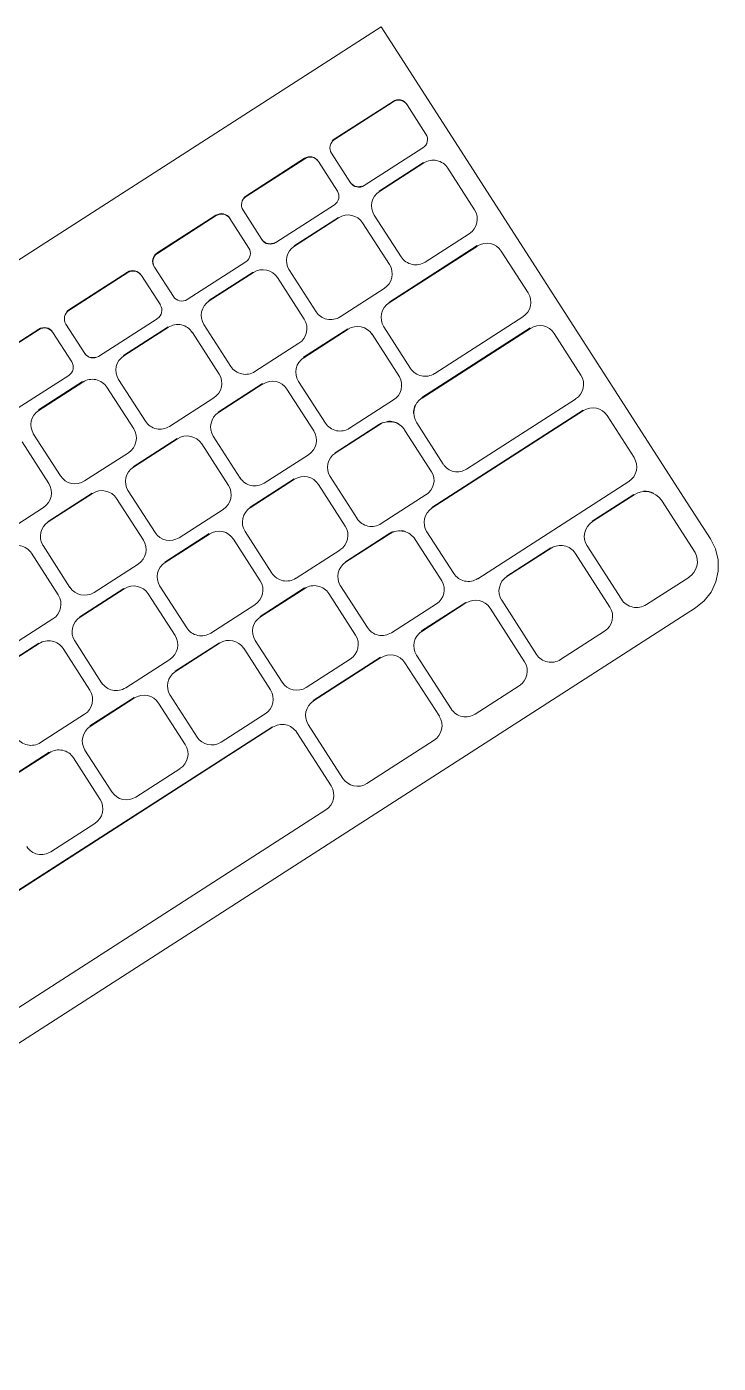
# Model space of a CAD drawing. Header units: metres. Extents: x -71 to 881, y -503 to 661.
# Drawn here: x 188.9864 to 189.1251, y 524.662 to 524.93 of the extents above; entities that cross this region are included whole.
import ezdxf

# ---------------------------------------------------------------- set-up
doc = ezdxf.new("R2010")
doc.units = ezdxf.units.M
doc.layers.add('07. Mobiliário', color=51, linetype='Continuous', lineweight=5)

msp = doc.modelspace()

# ---------------------------------------------------------------- linework, layer by layer
at = {"layer": '07. Mobiliário', "lineweight": 5}
for p, q in [((188.80514, 524.76768), (189.05745, 524.92997)), ((189.06268, 524.92185), (189.05747, 524.92995)), ((189.11811, 524.83567), (189.06268, 524.92184)), ((189.05985, 524.91501), (189.04807, 524.90744)), ((189.04813, 524.90735), (189.0599, 524.91493)), ((189.06266, 524.91434), (189.06645, 524.90844)), ((189.0421, 524.90359), (189.03032, 524.89602)), ((189.03038, 524.89593), (189.04215, 524.90351)), ((189.05131, 524.8987), (189.04752, 524.9046)), ((189.06584, 524.90569), (189.05407, 524.89811)), ((189.04491, 524.90292), (189.0487, 524.89702)), ((189.06596, 524.90273), (189.05709, 524.89703)), ((189.05715, 524.89695), (189.06601, 524.90265)), ((189.07078, 524.90171), (189.07084, 524.90162)), ((189.07084, 524.90162), (189.0762, 524.89328)), ((189.03356, 524.88728), (189.02977, 524.89318)), ((189.04809, 524.89427), (189.03632, 524.8867)), ((189.02434, 524.89217), (189.01257, 524.8846)), ((189.01262, 524.88451), (189.0244, 524.89209)), ((189.02715, 524.8915), (189.03095, 524.8856)), ((189.04889, 524.89175), (189.04002, 524.88605)), ((189.04007, 524.88596), (189.04894, 524.89167)), ((189.05371, 524.89073), (189.05376, 524.89064)), ((189.05376, 524.89064), (189.05913, 524.8823)), ((189.05609, 524.89219), (189.05604, 524.89228)), ((189.06149, 524.88381), (189.05609, 524.89219)), ((189.07514, 524.88847), (189.06631, 524.88279)), ((189.07672, 524.88609), (189.05902, 524.8747)), ((189.05908, 524.87462), (189.07678, 524.886)), ((189.08148, 524.88507), (189.08154, 524.88499)), ((189.08154, 524.88499), (189.08693, 524.8766)), ((189.03034, 524.88285), (189.01856, 524.87528)), ((189.00659, 524.88075), (188.99482, 524.87318)), ((188.99487, 524.8731), (189.00665, 524.88067)), ((189.0094, 524.88008), (189.0132, 524.87418)), ((189.01581, 524.87586), (189.01201, 524.88176)), ((189.03181, 524.88077), (189.02295, 524.87507)), ((189.023, 524.87498), (189.03187, 524.88069)), ((189.03664, 524.87974), (189.03669, 524.87966)), ((189.03669, 524.87966), (189.04206, 524.87132)), ((189.03902, 524.88121), (189.03897, 524.8813)), ((189.04441, 524.87283), (189.03902, 524.88121)), ((189.05807, 524.87748), (189.04924, 524.8718)), ((189.01259, 524.87143), (189.00081, 524.86386)), ((189.08587, 524.87179), (189.0682, 524.86043)), ((188.98884, 524.86933), (188.97706, 524.86176)), ((188.97712, 524.86168), (188.98889, 524.86925)), ((188.99165, 524.86866), (188.99543, 524.86279)), ((188.99806, 524.86445), (188.99426, 524.87034)), ((189.01474, 524.86979), (189.00581, 524.86404)), ((189.00586, 524.86396), (189.0148, 524.86971)), ((189.01956, 524.86876), (189.01962, 524.86868)), ((189.01962, 524.86868), (189.02498, 524.86033)), ((189.02195, 524.87023), (189.02189, 524.87031)), ((189.02734, 524.86185), (189.02195, 524.87023)), ((189.05078, 524.8694), (189.04191, 524.86369)), ((189.04197, 524.86361), (189.05084, 524.86932)), ((189.05801, 524.8698), (189.05796, 524.86989)), ((189.06338, 524.86146), (189.05801, 524.8698)), ((189.08735, 524.86957), (189.06564, 524.85561)), ((189.06569, 524.85552), (189.0874, 524.86949)), ((189.04099, 524.8665), (189.03216, 524.86082)), ((189.0556, 524.86837), (189.05566, 524.86829)), ((189.05566, 524.86829), (189.06112, 524.85979)), ((189.09211, 524.86856), (189.09216, 524.86847)), ((189.09216, 524.86847), (189.09752, 524.86013)), ((188.99482, 524.86003), (188.98305, 524.85246)), ((188.99761, 524.8588), (188.98879, 524.85312)), ((188.98884, 524.85304), (188.99767, 524.85872)), ((189.00482, 524.85924), (189.00476, 524.85933)), ((189.01021, 524.85086), (189.00482, 524.85924)), ((189.03371, 524.85842), (189.02482, 524.8527)), ((189.02487, 524.85261), (189.03376, 524.85833)), ((189.04092, 524.85886), (189.04086, 524.85894)), ((189.04631, 524.85048), (189.04092, 524.85886)), ((189.00243, 524.85777), (189.00249, 524.85769)), ((189.00249, 524.85769), (189.00785, 524.84935)), ((189.02393, 524.85556), (189.01503, 524.84983)), ((189.03853, 524.85739), (189.03859, 524.85731)), ((189.03859, 524.85731), (189.04395, 524.84896)), ((189.09646, 524.85532), (189.07459, 524.84125)), ((189.05996, 524.85513), (189.05113, 524.84945)), ((189.09799, 524.85308), (189.06765, 524.83356)), ((189.0677, 524.83348), (189.09804, 524.85299)), ((189.05714, 524.85028), (189.04822, 524.84455)), ((189.04828, 524.84446), (189.05719, 524.85019)), ((189.06459, 524.85055), (189.06454, 524.85063)), ((189.06993, 524.84225), (189.06459, 524.85055)), ((189.10271, 524.85207), (189.10276, 524.85199)), ((189.10276, 524.85199), (189.10817, 524.84358)), ((188.98779, 524.84829), (188.98773, 524.84837)), ((188.99318, 524.83991), (188.98779, 524.84829)), ((189.01658, 524.84743), (189.00775, 524.84175)), ((189.00781, 524.84167), (189.01663, 524.84735)), ((189.02382, 524.84786), (189.02377, 524.84795)), ((189.02921, 524.83948), (189.02382, 524.84786)), ((189.06212, 524.84922), (189.06218, 524.84913)), ((189.06224, 524.84903), (189.06758, 524.84073)), ((188.98546, 524.84674), (188.99083, 524.83839)), ((189.02144, 524.84639), (189.02149, 524.84631)), ((189.02149, 524.84631), (189.02686, 524.83797)), ((189.00679, 524.84453), (188.998, 524.83888)), ((189.04289, 524.84415), (189.03403, 524.83845)), ((189.04003, 524.8393), (189.03118, 524.83361)), ((189.03123, 524.83353), (189.04008, 524.83922)), ((189.04723, 524.83975), (189.04718, 524.83983)), ((189.05263, 524.83136), (189.04723, 524.83975)), ((189.00676, 524.83692), (189.0067, 524.837)), ((189.01215, 524.82854), (189.00676, 524.83692)), ((189.04485, 524.83828), (189.0449, 524.83819)), ((189.0449, 524.83819), (189.05027, 524.82985)), ((189.10711, 524.83877), (189.07683, 524.81929)), ((188.99955, 524.83647), (188.99068, 524.83077)), ((188.99073, 524.83069), (188.9996, 524.83639)), ((189.00437, 524.83545), (189.00443, 524.83536)), ((189.00443, 524.83536), (189.00979, 524.82702)), ((189.06651, 524.83614), (189.05748, 524.83033)), ((189.10814, 524.83619), (189.09979, 524.83082)), ((189.09985, 524.83074), (189.10819, 524.83611)), ((189.11369, 524.83501), (189.12043, 524.82453)), ((189.12352, 524.82726), (189.11811, 524.83567)), ((188.98976, 524.83358), (188.98093, 524.8279)), ((189.0258, 524.83319), (189.01697, 524.82751)), ((189.03018, 524.82878), (189.03013, 524.82886)), ((189.03557, 524.8204), (189.03018, 524.82878)), ((189.06664, 524.82867), (189.06658, 524.82875)), ((189.07201, 524.82032), (189.06664, 524.82867)), ((188.98968, 524.82593), (188.98963, 524.82602)), ((188.99507, 524.81755), (188.98968, 524.82593)), ((189.02298, 524.82834), (189.01411, 524.82263)), ((189.01416, 524.82255), (189.02303, 524.82825)), ((189.0278, 524.82731), (189.02785, 524.82722)), ((189.02785, 524.82722), (189.03322, 524.81888)), ((189.05919, 524.82839), (189.0503, 524.82267)), ((189.05035, 524.82258), (189.05924, 524.8283)), ((189.06417, 524.82732), (189.06423, 524.82724)), ((189.06428, 524.82715), (189.06962, 524.81885)), ((189.09877, 524.82586), (189.09871, 524.82594)), ((189.10565, 524.81515), (189.09877, 524.82586)), ((188.9873, 524.82447), (188.98735, 524.82438)), ((188.98735, 524.82438), (188.99272, 524.81604)), ((189.04921, 524.82504), (189.0404, 524.81937)), ((189.09151, 524.8255), (189.08264, 524.81979)), ((189.08269, 524.81971), (189.09156, 524.82541)), ((189.09633, 524.82447), (189.09638, 524.82439)), ((189.09638, 524.82439), (189.10333, 524.81358)), ((189.00873, 524.82221), (188.9999, 524.81653)), ((189.01311, 524.8178), (189.01306, 524.81788)), ((189.0185, 524.80941), (189.01311, 524.8178)), ((189.04931, 524.81787), (189.04926, 524.81795)), ((189.0547, 524.80949), (189.04931, 524.81787)), ((189.11913, 524.81955), (189.11064, 524.81409)), ((189.0059, 524.81735), (188.99703, 524.81165)), ((188.99709, 524.81157), (189.00596, 524.81727)), ((189.01073, 524.81633), (189.01078, 524.81624)), ((189.01078, 524.81624), (189.01615, 524.8079)), ((189.0421, 524.81743), (189.03323, 524.81172)), ((189.03329, 524.81164), (189.04216, 524.81734)), ((189.04693, 524.8164), (189.04698, 524.81632)), ((189.04698, 524.81632), (189.05235, 524.80797)), ((188.88503, 524.66196), (189.12052, 524.81344)), ((189.03215, 524.81407), (189.02332, 524.80839)), ((189.06855, 524.81427), (189.05952, 524.80846)), ((189.07443, 524.81452), (189.06556, 524.80881)), ((189.06562, 524.80873), (189.07448, 524.81443)), ((189.07925, 524.81349), (189.07931, 524.81341)), ((189.07931, 524.81341), (189.08624, 524.80264)), ((189.08164, 524.81496), (189.08159, 524.81504)), ((189.08862, 524.80411), (189.08164, 524.81496)), ((188.99165, 524.81122), (188.98282, 524.80554)), ((189.10227, 524.80876), (189.09344, 524.80308)), ((188.98883, 524.80637), (188.97996, 524.80067)), ((188.98002, 524.80058), (188.98888, 524.80629)), ((188.99365, 524.80534), (188.99371, 524.80526)), ((188.99371, 524.80526), (188.99907, 524.79692)), ((188.99604, 524.80681), (188.99598, 524.8069)), ((189.00143, 524.79843), (188.99604, 524.80681)), ((189.02503, 524.80644), (189.01616, 524.80074)), ((189.01621, 524.80066), (189.02508, 524.80636)), ((189.02985, 524.80542), (189.02991, 524.80533)), ((189.02991, 524.80533), (189.03527, 524.79699)), ((189.03224, 524.80689), (189.03218, 524.80697)), ((189.03763, 524.79851), (189.03224, 524.80689)), ((189.01508, 524.80309), (189.00625, 524.79741)), ((189.05128, 524.80316), (189.04245, 524.79748)), ((189.05736, 524.80354), (189.04386, 524.79486)), ((189.04392, 524.79477), (189.05741, 524.80346)), ((189.06218, 524.80251), (189.06223, 524.80243)), ((189.06223, 524.80243), (189.06914, 524.79169)), ((189.06456, 524.80398), (189.06451, 524.80406)), ((189.07152, 524.79317), (189.06456, 524.80398)), ((189.08517, 524.79782), (189.07634, 524.79214)), ((189.00796, 524.79546), (188.99909, 524.78976)), ((188.99914, 524.78967), (189.00801, 524.79538)), ((189.01278, 524.79444), (189.01283, 524.79435)), ((189.01283, 524.79435), (189.0182, 524.78601)), ((189.01516, 524.7959), (189.01511, 524.79599)), ((189.02055, 524.78752), (189.01516, 524.7959)), ((188.99801, 524.7921), (188.98918, 524.78642)), ((189.03421, 524.79218), (189.02538, 524.7865)), ((189.03566, 524.78958), (188.95824, 524.73979)), ((188.9583, 524.7397), (189.03571, 524.7895)), ((189.04048, 524.78855), (189.04053, 524.78847)), ((189.04053, 524.78847), (189.04744, 524.77774)), ((189.04286, 524.79002), (189.04281, 524.79011)), ((189.04979, 524.77925), (189.04286, 524.79002)), ((189.06807, 524.78688), (189.05462, 524.77822)), ((188.99088, 524.78448), (188.98201, 524.77878)), ((188.98207, 524.77869), (188.99094, 524.7844)), ((188.99571, 524.78345), (188.99576, 524.78337)), ((188.99576, 524.78337), (189.00113, 524.77503)), ((188.99809, 524.78492), (188.99804, 524.78501)), ((189.00348, 524.77654), (188.99809, 524.78492)), ((189.01713, 524.78119), (189.0083, 524.77551)), ((189.04637, 524.77292), (188.969, 524.72315)), ((189.00006, 524.77021), (188.99123, 524.76453))]:
    msp.add_line(p, q, dxfattribs=at)
at = {"layer": '07. Mobiliário', "lineweight": 5, "flags": 128}
msp.add_lwpolyline([(189.12352, 524.82726), (189.12452, 524.82525), (189.12504, 524.82307), (189.12506, 524.82083), (189.12459, 524.81864), (189.12364, 524.81662), (189.12226, 524.81485), (189.12052, 524.81344)], dxfattribs=at)
at = {"layer": '07. Mobiliário', "lineweight": 5, "extrusion": (0, 0, -1)}
for centre, major_axis, start_param, end_param in [((189.06092, 524.91334), (-0.00168, -0.00108), 1.570796, 3.141593), ((189.06098, 524.91326), (0.00168, 0.00108), 4.712389, 6.283185), ((189.0492, 524.90568), (-0.00168, -0.00108), 0, 1.570796), ((189.04915, 524.90577), (0.00168, 0.00108), 4.45059, 4.712389), ((189.06477, 524.90736), (-0.00168, -0.00108), 3.141593, 4.712389), ((189.04317, 524.90192), (-0.00168, -0.00108), 1.570796, 3.141593), ((189.04322, 524.90184), (0.00168, 0.00108), 4.712389, 6.283185), ((189.06789, 524.89973), (-0.00294, -0.00189), 1.570796, 3.141593), ((189.05294, 524.89987), (-0.00168, -0.00108), 4.974188, 6.283185), ((189.053, 524.89978), (0.00168, 0.00108), 1.570796, 3.141593), ((189.03145, 524.89426), (0.00168, 0.00108), 3.141593, 4.712389), ((189.0314, 524.89435), (0.00168, 0.00108), 4.45059, 4.712389), ((189.04702, 524.89594), (-0.00168, -0.00108), 3.141593, 4.712389), ((189.059, 524.89406), (-0.00291, -0.00187), 0, 1.570796), ((189.07326, 524.89139), (-0.00294, -0.00189), 3.141593, 4.712389), ((189.02542, 524.8905), (-0.00168, -0.00108), 1.570796, 3.141593), ((189.02547, 524.89042), (0.00168, 0.00108), 4.712389, 6.283185), ((189.05082, 524.88875), (0.00294, 0.00189), 4.712389, 6.283185), ((189.02927, 524.88452), (-0.00168, -0.00108), 3.141593, 4.712389), ((189.03519, 524.88845), (-0.00168, -0.00108), 4.974188, 6.283185), ((189.03524, 524.88836), (0.00168, 0.00108), 1.570796, 3.141593), ((189.04193, 524.88308), (0.00291, 0.00187), 3.141593, 4.712389), ((189.07863, 524.88312), (0.00291, 0.00187), 4.712389, 6.283185), ((189.01364, 524.88293), (0.00168, 0.00108), 3.141593, 4.712389), ((189.0137, 524.88285), (0.00168, 0.00108), 3.141593, 4.712389), ((189.05619, 524.8804), (-0.00294, -0.00189), 3.141593, 4.712389), ((189.06443, 524.88571), (0.00294, 0.00189), 1.570796, 3.141593), ((189.00766, 524.87908), (-0.00168, -0.00108), 1.570796, 3.141593), ((189.00772, 524.879), (-0.00168, -0.00108), 1.570796, 3.141593), ((189.03375, 524.87777), (0.00294, 0.00189), 4.712389, 6.283185), ((189.01151, 524.8731), (-0.00168, -0.00108), 3.141593, 4.712389), ((189.01749, 524.87695), (0.00168, 0.00108), 1.570796, 3.141593), ((189.02485, 524.8721), (0.00291, 0.00187), 3.141593, 4.712389), ((189.06096, 524.8717), (-0.00294, -0.00189), 0, 1.570796), ((189.08399, 524.87471), (-0.00294, -0.00189), 3.141593, 4.712389), ((188.99594, 524.87143), (-0.00168, -0.00108), 0, 1.570796), ((188.99589, 524.87151), (0.00168, 0.00108), 4.45059, 4.712389), ((189.04736, 524.87472), (0.00294, 0.00189), 1.570796, 3.141593), ((188.98991, 524.86767), (-0.00168, -0.00108), 1.570796, 3.141593), ((188.98997, 524.86758), (0.00168, 0.00108), 4.712389, 6.283185), ((189.01667, 524.86678), (-0.00294, -0.00189), 1.570796, 3.141593), ((189.03911, 524.86942), (-0.00294, -0.00189), 3.141593, 4.712389), ((189.05271, 524.86639), (0.00294, 0.00189), 4.712389, 6.283185), ((189.08925, 524.8666), (0.00291, 0.00187), 4.712389, 6.283185), ((188.99969, 524.86561), (-0.00168, -0.00108), 4.974188, 6.283185), ((188.99974, 524.86553), (-0.00168, -0.00108), 4.712389, 6.283185), ((189.0077, 524.8611), (-0.00288, -0.00185), 0, 1.570796), ((189.04382, 524.86073), (0.00291, 0.00187), 3.141593, 4.712389), ((188.99375, 524.8617), (-0.00168, -0.00108), 3.141593, 4.712389), ((189.03028, 524.86374), (0.00294, 0.00189), 1.570796, 3.141593), ((189.06632, 524.86335), (0.00294, 0.00189), 1.570796, 3.141593), ((188.99954, 524.8558), (-0.00294, -0.00189), 1.570796, 3.141593), ((189.02206, 524.85845), (-0.00292, -0.00188), 3.141593, 4.712389), ((189.03564, 524.85541), (0.00294, 0.00189), 4.712389, 6.283185), ((189.05808, 524.85805), (-0.00295, -0.00189), 3.195384, 4.712389), ((189.09458, 524.85824), (-0.00294, -0.00189), 3.141593, 4.712389), ((189.06763, 524.85251), (0.00304, 0.00196), 3.141593, 4.712389), ((188.99069, 524.85016), (0.00291, 0.00187), 3.141593, 4.712389), ((189.02673, 524.84973), (0.00291, 0.00187), 3.141593, 4.712389), ((189.06758, 524.85259), (-0.00304, -0.00196), 0.523599, 1.047198), ((189.09988, 524.85013), (0.00288, 0.00185), 4.712389, 6.283185), ((189.01315, 524.85275), (0.00294, 0.00189), 1.570796, 3.141593), ((189.04925, 524.85237), (0.00294, 0.00189), 1.570796, 3.141593), ((189.05908, 524.84726), (-0.00304, -0.00196), 1.570796, 1.799859), ((189.05913, 524.84718), (-0.00304, -0.00196), 1.570796, 3.174234), ((189.05908, 524.84726), (-0.00304, -0.00196), 2.028921, 2.716109), ((189.00491, 524.84745), (-0.00294, -0.00189), 3.141593, 4.712389), ((189.01853, 524.8444), (0.00297, 0.00191), 4.712389, 6.283185), ((189.04101, 524.84707), (-0.00294, -0.00189), 3.141593, 4.712389), ((189.05012, 524.8416), (-0.00288, -0.00185), 0, 1.570796), ((189.07278, 524.84408), (0.00284, 0.00183), 1.570796, 3.141593), ((189.10523, 524.84169), (-0.00294, -0.00189), 3.141593, 4.712389), ((188.99612, 524.8418), (-0.00294, -0.00189), 4.712389, 6.283185), ((189.00966, 524.83879), (0.00291, 0.00187), 3.141593, 4.712389), ((189.03216, 524.84138), (0.00294, 0.00189), 1.570796, 3.141593), ((189.04196, 524.8363), (0.00294, 0.00189), 4.712389, 6.283185), ((189.06469, 524.83896), (-0.00285, -0.00183), 3.162325, 4.712389), ((188.98788, 524.8365), (-0.00294, -0.00189), 3.141593, 4.712389), ((189.00148, 524.83347), (0.00294, 0.00189), 4.712389, 6.283185), ((189.02393, 524.83609), (-0.00292, -0.00188), 3.141593, 4.712389), ((189.11035, 524.83275), (0.00339, 0.00218), 4.712389, 6.259195), ((189.1103, 524.83284), (-0.00339, -0.00218), 2.086398, 2.602), ((189.03309, 524.83065), (-0.00291, -0.00187), 0, 1.570796), ((189.05559, 524.83327), (0.00297, 0.00191), 1.570796, 3.141593), ((189.06958, 524.83056), (0.00294, 0.00189), 3.141593, 4.712389), ((188.99259, 524.8278), (0.00291, 0.00187), 3.141593, 4.712389), ((189.01509, 524.83043), (-0.00294, -0.00189), 4.712389, 6.283185), ((189.02491, 524.82533), (0.00294, 0.00189), 4.712389, 6.283185), ((189.04733, 524.82796), (-0.00294, -0.00189), 3.141593, 4.712389), ((189.06113, 524.82537), (-0.00304, -0.00196), 1.570796, 1.799354), ((189.06118, 524.82528), (0.00304, 0.00196), 4.712389, 6.312289), ((189.06113, 524.82537), (-0.00304, -0.00196), 2.256468, 2.485025), ((189.10175, 524.82778), (0.00299, 0.00192), 3.141593, 4.712389), ((188.98441, 524.82249), (-0.00294, -0.00189), 1.570796, 3.141593), ((189.00685, 524.82513), (-0.00294, -0.00189), 3.141593, 4.712389), ((189.09344, 524.82249), (-0.00294, -0.00189), 1.570796, 3.141593), ((189.11709, 524.82272), (-0.00319, -0.00205), 3.215943, 4.712389), ((189.01602, 524.81966), (-0.00291, -0.00187), 0, 1.570796), ((189.05219, 524.81972), (0.00288, 0.00185), 3.141593, 4.712389), ((189.00784, 524.81435), (0.00294, 0.00189), 4.712389, 6.283185), ((189.03028, 524.81699), (-0.00294, -0.00189), 3.141593, 4.712389), ((189.03852, 524.82229), (0.00294, 0.00189), 1.570796, 3.141593), ((189.04404, 524.81442), (-0.00294, -0.00189), 1.570796, 3.141593), ((189.06673, 524.81709), (-0.00285, -0.00183), 3.166106, 4.712389), ((189.07495, 524.82222), (0.00294, 0.00189), 1.570796, 3.141593), ((189.08454, 524.81683), (-0.00291, -0.00187), 0, 1.570796), ((188.98978, 524.81415), (-0.00294, -0.00189), 3.141593, 4.712389), ((188.99802, 524.81945), (-0.00294, -0.00189), 4.712389, 6.283185), ((189.07636, 524.81151), (0.00294, 0.00189), 4.712389, 6.283185), ((189.1087, 524.81712), (0.00305, 0.00196), 1.570796, 3.141593), ((189.10039, 524.81168), (-0.00294, -0.00189), 3.141593, 4.712389), ((188.99894, 524.80868), (0.00291, 0.00187), 3.141593, 4.712389), ((189.03514, 524.80875), (-0.00291, -0.00187), 0, 1.570796), ((189.0132, 524.80601), (-0.00294, -0.00189), 3.141593, 4.712389), ((189.02145, 524.81131), (0.00294, 0.00189), 1.570796, 3.141593), ((189.02696, 524.80344), (0.00294, 0.00189), 4.712389, 6.283185), ((189.0494, 524.80608), (-0.00294, -0.00189), 3.141593, 4.712389), ((189.05764, 524.81138), (0.00294, 0.00189), 1.570796, 3.141593), ((189.06747, 524.80585), (0.00291, 0.00187), 3.141593, 4.712389), ((188.99076, 524.80337), (-0.00294, -0.00189), 1.570796, 3.141593), ((189.05929, 524.80053), (0.00294, 0.00189), 4.712389, 6.283185), ((189.08329, 524.80074), (0.00294, 0.00189), 0, 1.570796), ((189.09156, 524.806), (0.00294, 0.00189), 1.570796, 3.141593), ((189.01807, 524.79777), (-0.00291, -0.00187), 0, 1.570796), ((188.99613, 524.79502), (-0.00294, -0.00189), 3.141593, 4.712389), ((189.00437, 524.80033), (0.00294, 0.00189), 1.570796, 3.141593), ((189.03233, 524.7951), (-0.00294, -0.00189), 3.141593, 4.712389), ((189.04057, 524.8004), (-0.00294, -0.00189), 4.712389, 6.283185), ((189.00989, 524.79246), (0.00294, 0.00189), 4.712389, 6.283185), ((189.04577, 524.79189), (-0.00291, -0.00187), 0, 1.570796), ((189.06619, 524.7898), (-0.00294, -0.00189), 3.141593, 4.712389), ((189.07446, 524.79506), (0.00294, 0.00189), 1.570796, 3.141593), ((189.001, 524.78679), (0.00291, 0.00187), 3.141593, 4.712389), ((189.03759, 524.78658), (-0.00294, -0.00189), 1.570796, 3.141593), ((188.9873, 524.78934), (0.00294, 0.00189), 1.570796, 3.141593), ((189.01526, 524.78412), (-0.00294, -0.00189), 3.141593, 4.712389), ((189.0235, 524.78942), (-0.00294, -0.00189), 4.712389, 6.283185), ((188.99282, 524.78148), (-0.00294, -0.00189), 1.570796, 3.141593), ((189.04449, 524.77584), (-0.00294, -0.00189), 3.141593, 4.712389), ((189.05274, 524.78114), (-0.00294, -0.00189), 4.712389, 6.283185), ((188.99818, 524.77313), (-0.00294, -0.00189), 3.141593, 4.712389), ((189.00643, 524.77843), (-0.00294, -0.00189), 4.712389, 6.283185), ((188.98935, 524.76745), (0.00294, 0.00189), 1.570796, 3.141593)]:
    msp.add_ellipse(centre, major_axis=major_axis, ratio=0.992229, start_param=start_param, end_param=end_param, dxfattribs=at)

doc.saveas('drawing.dxf')
